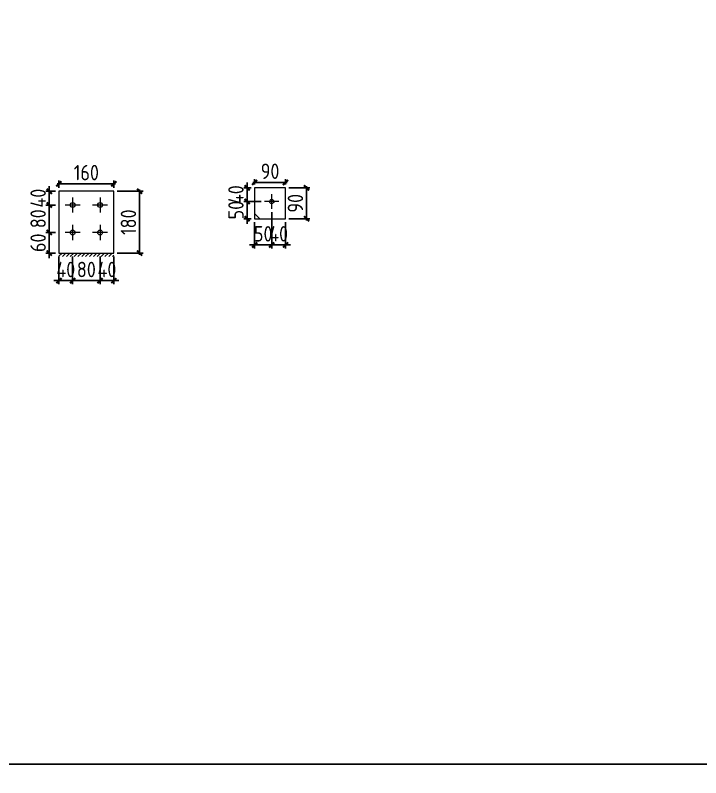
# Model space of a CAD drawing. Extents: x 485428 to 797698, y 56414 to 211814.
# Drawn here: x 737168 to 741163, y 144535 to 148975 of the extents above; entities that cross this region are included whole.
import ezdxf

# ---------------------------------------------------------------- set-up
doc = ezdxf.new("R2010")
doc.units = 0
doc.header["$LTSCALE"] = 1000
doc.header["$MEASUREMENT"] = 0
doc.styles.get("Standard").update_dxf_attribs({"font": 'gbenor.shx', "bigfont": 'gbcbig.shx'})
doc.dimstyles.get("Standard").update_dxf_attribs({"dimscale": 100, "dimtxt": 2, "dimasz": 0.4, "dimexe": 0.5, "dimexo": 1, "dimgap": 0.5, "dimtad": 1, "dimdec": 0, "dimzin": 0, "dimdsep": 46, "dimtxsty": 'Standard', "dimblk": 'ARCHTICK', "dimcen": 0.09, "dimadec": 0, "dimazin": 0, "dimtfac": 1, "dimtdec": 0, "dimtix": 1, "dimtmove": 2, "dimatfit": 3, "dimfxl": 1, "dimtolj": 1, "dimtzin": 0, "dimarcsym": 0})

# ---------------------------------------------------------------- blocks, each defined once
blk = doc.blocks.new('_ArchTick')
at = {"color": 0, "linetype": 'ByBlock', "const_width": 0.4}
blk.add_lwpolyline([(-0.5, -0.5), (0.5, 0.5)], dxfattribs=at)
blk = doc.blocks.new('*D1817')
at = {"color": 3, "lineweight": -2}
for p, q in [((737422.8, 147570.1), (737422.8, 147409.5)), ((737502.8, 147570.1), (737502.8, 147409.5)), ((737422.8, 147429.5), (737392.8, 147429.5)), ((737422.8, 147429.5), (737502.8, 147429.5)), ((737502.8, 147429.5), (737532.8, 147429.5))]:
    blk.add_line(p, q, dxfattribs=at)
at = {"layer": 'Defpoints', "color": 0}
for p in [(737422.8, 147590.1), (737502.8, 147590.1), (737502.8, 147429.5)]:
    blk.add_point(p, dxfattribs=at)
at = {"color": 3, "lineweight": -2, "xscale": 30, "yscale": 30, "zscale": 30}
blk.add_blockref('_ArchTick', (737422.8, 147429.5), dxfattribs=at)
at = {"color": 3, "lineweight": -2, "xscale": 30, "yscale": 30, "zscale": 30, "rotation": 180}
blk.add_blockref('_ArchTick', (737502.8, 147429.5), dxfattribs=at)
at = {"color": 0, "lineweight": 15, "insert": (737462.8, 147494.5), "char_height": 90, "attachment_point": 5}
blk.add_mtext('\\A1;40', dxfattribs=at)
blk = doc.blocks.new('*D1796')
at = {"color": 3, "lineweight": -2}
for p, q in [((737502.8, 147570.1), (737502.8, 147409.5)), ((737662.8, 147570.1), (737662.8, 147409.5)), ((737492.8, 147429.5), (737672.8, 147429.5))]:
    blk.add_line(p, q, dxfattribs=at)
at = {"layer": 'Defpoints', "color": 0}
for p in [(737502.8, 147590.1), (737662.8, 147590.1), (737662.8, 147429.5)]:
    blk.add_point(p, dxfattribs=at)
at = {"color": 3, "lineweight": -2, "xscale": 30, "yscale": 30, "zscale": 30, "rotation": 180}
blk.add_blockref('_ArchTick', (737502.8, 147429.5), dxfattribs=at)
at = {"color": 3, "lineweight": -2, "xscale": 30, "yscale": 30, "zscale": 30}
blk.add_blockref('_ArchTick', (737662.8, 147429.5), dxfattribs=at)
at = {"color": 0, "lineweight": 15, "insert": (737582.8, 147494.5), "char_height": 90, "attachment_point": 5}
blk.add_mtext('\\A1;80', dxfattribs=at)
blk = doc.blocks.new('*D1797')
at = {"color": 3, "lineweight": -2}
for p, q in [((737662.8, 147570.1), (737662.8, 147409.5)), ((737742.8, 147570.1), (737742.8, 147409.5)), ((737662.8, 147429.5), (737632.8, 147429.5)), ((737662.8, 147429.5), (737742.8, 147429.5)), ((737742.8, 147429.5), (737772.8, 147429.5))]:
    blk.add_line(p, q, dxfattribs=at)
at = {"layer": 'Defpoints', "color": 0}
for p in [(737662.8, 147590.1), (737742.8, 147590.1), (737742.8, 147429.5)]:
    blk.add_point(p, dxfattribs=at)
at = {"color": 3, "lineweight": -2, "xscale": 30, "yscale": 30, "zscale": 30}
blk.add_blockref('_ArchTick', (737662.8, 147429.5), dxfattribs=at)
at = {"color": 3, "lineweight": -2, "xscale": 30, "yscale": 30, "zscale": 30, "rotation": 180}
blk.add_blockref('_ArchTick', (737742.8, 147429.5), dxfattribs=at)
at = {"color": 0, "lineweight": 15, "insert": (737702.8, 147494.5), "char_height": 90, "attachment_point": 5}
blk.add_mtext('\\A1;40', dxfattribs=at)
blk = doc.blocks.new('*D1798')
at = {"color": 3, "lineweight": -2}
for p, q in [((737402.8, 147710.1), (737346.7, 147710.1)), ((737366.7, 147710.1), (737366.7, 147740.1)), ((737366.7, 147590.1), (737366.7, 147710.1)), ((737402.8, 147590.1), (737346.7, 147590.1)), ((737366.7, 147590.1), (737366.7, 147560.1))]:
    blk.add_line(p, q, dxfattribs=at)
at = {"layer": 'Defpoints', "color": 0}
for p in [(737366.7, 147710.1), (737422.8, 147710.1), (737422.8, 147590.1)]:
    blk.add_point(p, dxfattribs=at)
at = {"color": 3, "lineweight": -2, "xscale": 30, "yscale": 30, "zscale": 30}
for p, rotation in [((737366.7, 147710.1), 270), ((737366.7, 147590.1), 90)]:
    blk.add_blockref('_ArchTick', p, dxfattribs=dict(at, rotation=rotation))
at = {"color": 0, "lineweight": 15, "insert": (737301.7, 147650.1), "char_height": 90, "attachment_point": 5, "rotation": 90}
blk.add_mtext('\\A1;60', dxfattribs=at)
blk = doc.blocks.new('*D1799')
at = {"color": 3, "lineweight": -2}
for p, q in [((737366.7, 147700.1), (737366.7, 147880.1)), ((737402.8, 147870.1), (737346.7, 147870.1)), ((737402.8, 147710.1), (737346.7, 147710.1))]:
    blk.add_line(p, q, dxfattribs=at)
at = {"layer": 'Defpoints', "color": 0}
for p in [(737366.7, 147870.1), (737422.8, 147870.1), (737422.8, 147710.1)]:
    blk.add_point(p, dxfattribs=at)
at = {"color": 3, "lineweight": -2, "xscale": 30, "yscale": 30, "zscale": 30}
for p, rotation in [((737366.7, 147870.1), 90), ((737366.7, 147710.1), 270)]:
    blk.add_blockref('_ArchTick', p, dxfattribs=dict(at, rotation=rotation))
at = {"color": 0, "lineweight": 15, "insert": (737301.7, 147790.1), "char_height": 90, "attachment_point": 5, "rotation": 90}
blk.add_mtext('\\A1;80', dxfattribs=at)
blk = doc.blocks.new('*D1818')
at = {"color": 3, "lineweight": -2}
for p, q in [((737366.7, 147950.1), (737366.7, 147980.1)), ((737402.8, 147950.1), (737346.7, 147950.1)), ((737366.7, 147870.1), (737366.7, 147950.1)), ((737402.8, 147870.1), (737346.7, 147870.1)), ((737366.7, 147870.1), (737366.7, 147840.1))]:
    blk.add_line(p, q, dxfattribs=at)
at = {"layer": 'Defpoints', "color": 0}
for p in [(737366.7, 147950.1), (737422.8, 147950.1), (737422.8, 147870.1)]:
    blk.add_point(p, dxfattribs=at)
at = {"color": 3, "lineweight": -2, "xscale": 30, "yscale": 30, "zscale": 30}
for p, rotation in [((737366.7, 147950.1), 270), ((737366.7, 147870.1), 90)]:
    blk.add_blockref('_ArchTick', p, dxfattribs=dict(at, rotation=rotation))
at = {"color": 0, "lineweight": 15, "insert": (737301.7, 147910.1), "char_height": 90, "attachment_point": 5, "rotation": 90}
blk.add_mtext('\\A1;40', dxfattribs=at)
blk = doc.blocks.new('*D1819')
at = {"color": 3, "lineweight": -2}
for p, q in [((737422.8, 147970.1), (737422.8, 148013.7)), ((737742.8, 147970.1), (737742.8, 148013.7)), ((737752.8, 147993.7), (737412.8, 147993.7))]:
    blk.add_line(p, q, dxfattribs=at)
at = {"layer": 'Defpoints', "color": 0}
for p in [(737422.8, 147993.7), (737422.8, 147950.1), (737742.8, 147950.1)]:
    blk.add_point(p, dxfattribs=at)
at = {"color": 3, "lineweight": -2, "xscale": 30, "yscale": 30, "zscale": 30, "rotation": 180}
blk.add_blockref('_ArchTick', (737422.8, 147993.7), dxfattribs=at)
at = {"color": 3, "lineweight": -2, "xscale": 30, "yscale": 30, "zscale": 30}
blk.add_blockref('_ArchTick', (737742.8, 147993.7), dxfattribs=at)
at = {"color": 0, "lineweight": 15, "insert": (737582.8, 148058.7), "char_height": 90, "attachment_point": 5}
blk.add_mtext('\\A1;160', dxfattribs=at)
blk = doc.blocks.new('*D1800')
at = {"color": 3, "lineweight": -2}
for p, q in [((737762.8, 147950.1), (737912.9, 147950.1)), ((737892.9, 147960.1), (737892.9, 147580.1)), ((737762.8, 147590.1), (737912.9, 147590.1))]:
    blk.add_line(p, q, dxfattribs=at)
at = {"layer": 'Defpoints', "color": 0}
for p in [(737742.8, 147950.1), (737742.8, 147590.1), (737892.9, 147590.1)]:
    blk.add_point(p, dxfattribs=at)
at = {"color": 3, "lineweight": -2, "xscale": 30, "yscale": 30, "zscale": 30}
for p, rotation in [((737892.9, 147950.1), 90), ((737892.9, 147590.1), 270)]:
    blk.add_blockref('_ArchTick', p, dxfattribs=dict(at, rotation=rotation))
at = {"color": 0, "lineweight": 15, "insert": (737827.9, 147770.1), "char_height": 90, "attachment_point": 5, "rotation": 90}
blk.add_mtext('\\A1;180', dxfattribs=at)
blk = doc.blocks.new('*D1820')
at = {"color": 3, "lineweight": -2}
for p, q in [((738663.3, 147828.3), (738663.3, 147617.3)), ((738563.3, 147770.3), (738563.3, 147617.3)), ((738563.3, 147637.3), (738533.3, 147637.3)), ((738563.3, 147637.3), (738663.3, 147637.3)), ((738663.3, 147637.3), (738693.3, 147637.3))]:
    blk.add_line(p, q, dxfattribs=at)
at = {"layer": 'Defpoints', "color": 0}
for p in [(738663.3, 147848.3), (738563.3, 147790.3), (738663.3, 147637.3)]:
    blk.add_point(p, dxfattribs=at)
at = {"color": 3, "lineweight": -2, "xscale": 30, "yscale": 30, "zscale": 30}
blk.add_blockref('_ArchTick', (738563.3, 147637.3), dxfattribs=at)
at = {"color": 3, "lineweight": -2, "xscale": 30, "yscale": 30, "zscale": 30, "rotation": 180}
blk.add_blockref('_ArchTick', (738663.3, 147637.3), dxfattribs=at)
at = {"color": 0, "lineweight": 15, "insert": (738613.3, 147702.3), "char_height": 90, "attachment_point": 5}
blk.add_mtext('\\A1;50', dxfattribs=at)
blk = doc.blocks.new('*D1821')
at = {"color": 3, "lineweight": -2}
for p, q in [((738663.3, 147828.3), (738663.3, 147617.3)), ((738743.3, 147770.3), (738743.3, 147617.3)), ((738663.3, 147637.3), (738633.3, 147637.3)), ((738663.3, 147637.3), (738743.3, 147637.3)), ((738743.3, 147637.3), (738773.3, 147637.3))]:
    blk.add_line(p, q, dxfattribs=at)
at = {"layer": 'Defpoints', "color": 0}
for p in [(738663.3, 147848.3), (738743.3, 147790.3), (738743.3, 147637.3)]:
    blk.add_point(p, dxfattribs=at)
at = {"color": 3, "lineweight": -2, "xscale": 30, "yscale": 30, "zscale": 30}
blk.add_blockref('_ArchTick', (738663.3, 147637.3), dxfattribs=at)
at = {"color": 3, "lineweight": -2, "xscale": 30, "yscale": 30, "zscale": 30, "rotation": 180}
blk.add_blockref('_ArchTick', (738743.3, 147637.3), dxfattribs=at)
at = {"color": 0, "lineweight": 15, "insert": (738703.3, 147702.3), "char_height": 90, "attachment_point": 5}
blk.add_mtext('\\A1;40', dxfattribs=at)
blk = doc.blocks.new('*D1822')
at = {"color": 3, "lineweight": -2}
for p, q in [((738519.5, 147890.3), (738519.5, 147920.3)), ((738601.3, 147890.3), (738499.5, 147890.3)), ((738519.5, 147790.3), (738519.5, 147890.3)), ((738543.3, 147790.3), (738499.5, 147790.3)), ((738519.5, 147790.3), (738519.5, 147760.3))]:
    blk.add_line(p, q, dxfattribs=at)
at = {"layer": 'Defpoints', "color": 0}
for p in [(738519.5, 147890.3), (738621.3, 147890.3), (738563.3, 147790.3)]:
    blk.add_point(p, dxfattribs=at)
at = {"color": 3, "lineweight": -2, "xscale": 30, "yscale": 30, "zscale": 30}
for p, rotation in [((738519.5, 147890.3), 270), ((738519.5, 147790.3), 90)]:
    blk.add_blockref('_ArchTick', p, dxfattribs=dict(at, rotation=rotation))
at = {"color": 0, "lineweight": 15, "insert": (738454.5, 147840.3), "char_height": 90, "attachment_point": 5, "rotation": 90}
blk.add_mtext('\\A1;50', dxfattribs=at)
blk = doc.blocks.new('*D1823')
at = {"color": 3, "lineweight": -2}
for p, q in [((738543.3, 147970.3), (738499.5, 147970.3)), ((738519.5, 147970.3), (738519.5, 148000.3)), ((738519.5, 147890.3), (738519.5, 147970.3)), ((738601.3, 147890.3), (738499.5, 147890.3)), ((738519.5, 147890.3), (738519.5, 147860.3))]:
    blk.add_line(p, q, dxfattribs=at)
at = {"layer": 'Defpoints', "color": 0}
for p in [(738519.5, 147970.3), (738563.3, 147970.3), (738621.3, 147890.3)]:
    blk.add_point(p, dxfattribs=at)
at = {"color": 3, "lineweight": -2, "xscale": 30, "yscale": 30, "zscale": 30}
for p, rotation in [((738519.5, 147970.3), 270), ((738519.5, 147890.3), 90)]:
    blk.add_blockref('_ArchTick', p, dxfattribs=dict(at, rotation=rotation))
at = {"color": 0, "lineweight": 15, "insert": (738454.5, 147930.3), "char_height": 90, "attachment_point": 5, "rotation": 90}
blk.add_mtext('\\A1;40', dxfattribs=at)
blk = doc.blocks.new('*D1824')
at = {"color": 3, "lineweight": -2}
for p, q in [((738563.3, 147990.3), (738563.3, 148021.5)), ((738743.3, 147990.3), (738743.3, 148021.5)), ((738553.3, 148001.5), (738753.3, 148001.5))]:
    blk.add_line(p, q, dxfattribs=at)
at = {"layer": 'Defpoints', "color": 0}
for p in [(738563.3, 147970.3), (738743.3, 148001.5), (738743.3, 147970.3)]:
    blk.add_point(p, dxfattribs=at)
at = {"color": 3, "lineweight": -2, "xscale": 30, "yscale": 30, "zscale": 30, "rotation": 180}
blk.add_blockref('_ArchTick', (738563.3, 148001.5), dxfattribs=at)
at = {"color": 3, "lineweight": -2, "xscale": 30, "yscale": 30, "zscale": 30}
blk.add_blockref('_ArchTick', (738743.3, 148001.5), dxfattribs=at)
at = {"color": 0, "lineweight": 15, "insert": (738653.3, 148066.5), "char_height": 90, "attachment_point": 5}
blk.add_mtext('\\A1;90', dxfattribs=at)
blk = doc.blocks.new('*D1825')
at = {"color": 3, "lineweight": -2}
for p, q in [((738763.3, 147970.3), (738886, 147970.3)), ((738866, 147780.3), (738866, 147980.3)), ((738763.3, 147790.3), (738886, 147790.3))]:
    blk.add_line(p, q, dxfattribs=at)
at = {"layer": 'Defpoints', "color": 0}
for p in [(738743.3, 147970.3), (738866, 147970.3), (738743.3, 147790.3)]:
    blk.add_point(p, dxfattribs=at)
at = {"color": 3, "lineweight": -2, "xscale": 30, "yscale": 30, "zscale": 30}
for p, rotation in [((738866, 147970.3), 90), ((738866, 147790.3), 270)]:
    blk.add_blockref('_ArchTick', p, dxfattribs=dict(at, rotation=rotation))
at = {"color": 0, "lineweight": 15, "insert": (738801, 147880.3), "char_height": 90, "attachment_point": 5, "rotation": 90}
blk.add_mtext('\\A1;90', dxfattribs=at)

msp = doc.modelspace()

# ---------------------------------------------------------------- hatches: boundary and pattern name
at = {"lineweight": 15}
h = msp.add_hatch(dxfattribs=at)
h.set_pattern_fill('ANSI31', color=256, scale=10, style=0)
h.set_pattern_definition([(45, (254838.085, -47712.485), (-11.22532015, 11.22532015), [])])
h.paths.add_polyline_path([(737742.8, 147590.1), (737732.5, 147590.1), (737742.8, 147576.8)], flags=17)
h.paths.add_polyline_path([(737732.5, 147590.1), (737422.8, 147590.1), (737422.8, 147570.1), (737742.8, 147570.1), (737742.8, 147576.8)])

# ---------------------------------------------------------------- linework, layer by layer
for p, q in [((738563.3, 147970.3), (738563.3, 147790.3)), ((738743.3, 147970.3), (738563.3, 147970.3)), ((738743.3, 147790.3), (738743.3, 147970.3)), ((737422.8, 147950.1), (737422.8, 147590.1)), ((737742.8, 147950.1), (737422.8, 147950.1)), ((737742.8, 147590.1), (737742.8, 147950.1)), ((738663.3, 147848.3), (738663.3, 147932.3)), ((737502.8, 147914.1), (737502.8, 147826.1)), ((737662.8, 147914.1), (737662.8, 147826.1)), ((738705.3, 147890.3), (738621.3, 147890.3)), ((737546.8, 147870.1), (737458.8, 147870.1)), ((737706.8, 147870.1), (737618.8, 147870.1)), ((738563.3, 147820.3), (738593.3, 147790.3)), ((738563.3, 147790.3), (738743.3, 147790.3)), ((737502.8, 147754.1), (737502.8, 147666.1)), ((737662.8, 147754.1), (737662.8, 147666.1)), ((737546.8, 147710.1), (737458.8, 147710.1)), ((737706.8, 147710.1), (737618.8, 147710.1)), ((737422.8, 147590.1), (737742.8, 147590.1))]:
    msp.add_line(p, q, dxfattribs=at)
for points in [[(733738.1, 155114.2), (748588.1, 155114.2), (748588.1, 144614.2), (733738.1, 144614.2)], [(733738.1, 144614.2), (748588.1, 144614.2), (748588.1, 134114.2), (733738.1, 134114.2)]]:
    msp.add_lwpolyline(points, close=True, dxfattribs=at)
for centre, radius in [((737502.8, 147870.1), 14), ((737662.8, 147870.1), 14), ((738663.3, 147890.3), 12), ((737502.8, 147710.1), 14), ((737662.8, 147710.1), 14)]:
    msp.add_circle(centre, radius, dxfattribs=at)

# ---------------------------------------------------------------- dimensions: what is measured, and where the dimension line sits
for p1, p2, distance, picture, middle in [((737742.8, 147950.1), (737422.8, 147950.1), -43.6, '*D1819', (737582.8, 148058.7)), ((738563.3, 147970.3), (738743.3, 147970.3), 31.2, '*D1824', (738653.3, 148066.5)), ((737742.8, 147950.1), (737742.8, 147590.1), 150, '*D1800', (737827.9, 147770.1)), ((738743.3, 147790.3), (738743.3, 147970.3), -122.6, '*D1825', (738801, 147880.3))]:
    dim = msp.add_aligned_dim(p1=p1, p2=p2, distance=distance, dimstyle='Standard', override={"dimtxt": 0.9, "dimasz": 0.3, "dimexe": 0.2, "dimexo": 0.2, "dimgap": 0.2, "dimlfac": 0.5, "dimdle": 0.1, "dimclrd": 3, "dimclre": 3}, dxfattribs=at)
    dim.commit()
    dim.dimension.update_dxf_attribs({"geometry": picture, "text_midpoint": middle})
for base, p1, p2, picture, middle in [((737366.7, 147950.1), (737422.8, 147870.1), (737422.8, 147950.1), '*D1818', (737301.7, 147910.1)), ((738519.5, 147970.3), (738621.3, 147890.3), (738563.3, 147970.3), '*D1823', (738454.5, 147930.3)), ((738519.5, 147890.3), (738563.3, 147790.3), (738621.3, 147890.3), '*D1822', (738454.5, 147840.3)), ((737366.7, 147870.1), (737422.8, 147710.1), (737422.8, 147870.1), '*D1799', (737301.7, 147790.1)), ((737366.7, 147710.1), (737422.8, 147590.1), (737422.8, 147710.1), '*D1798', (737301.7, 147650.1))]:
    dim = msp.add_linear_dim(base=base, p1=p1, p2=p2, angle=90, dimstyle='Standard', override={"dimtxt": 0.9, "dimasz": 0.3, "dimexe": 0.2, "dimexo": 0.2, "dimgap": 0.2, "dimlfac": 0.5, "dimdle": 0.1, "dimclrd": 3, "dimclre": 3}, dxfattribs=at)
    dim.commit()
    dim.dimension.update_dxf_attribs({"geometry": picture, "text_midpoint": middle})
for base, p1, p2, picture, middle in [((738663.3, 147637.3), (738563.3, 147790.3), (738663.3, 147848.3), '*D1820', (738613.3, 147702.3)), ((738743.3, 147637.3), (738663.3, 147848.3), (738743.3, 147790.3), '*D1821', (738703.3, 147702.3)), ((737502.8, 147429.5), (737422.8, 147590.1), (737502.8, 147590.1), '*D1817', (737462.8, 147494.5)), ((737662.8, 147429.5), (737502.8, 147590.1), (737662.8, 147590.1), '*D1796', (737582.8, 147494.5)), ((737742.8, 147429.5), (737662.8, 147590.1), (737742.8, 147590.1), '*D1797', (737702.8, 147494.5))]:
    dim = msp.add_linear_dim(base=base, p1=p1, p2=p2, dimstyle='Standard', override={"dimtxt": 0.9, "dimasz": 0.3, "dimexe": 0.2, "dimexo": 0.2, "dimgap": 0.2, "dimlfac": 0.5, "dimdle": 0.1, "dimclrd": 3, "dimclre": 3}, dxfattribs=at)
    dim.commit()
    dim.dimension.update_dxf_attribs({"geometry": picture, "text_midpoint": middle})

doc.saveas('drawing.dxf')
